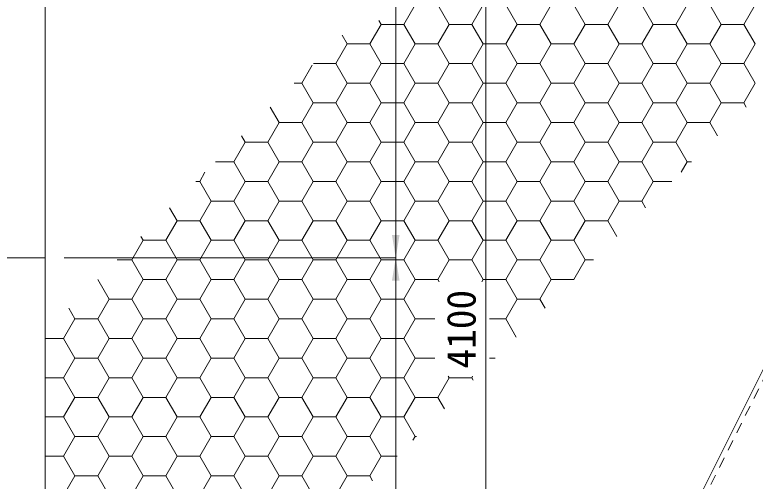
# Model space of a CAD drawing. Units: millimetres at full size, sheet at 1:30; details may follow other scales. Extents: x 47825 to 82541, y -23349 to -5561.
# Drawn here: x 77455 to 79010, y -12797 to -11817 of the extents above; entities that cross this region are included whole.
import ezdxf
from ezdxf.enums import TextEntityAlignment as Align

# ---------------------------------------------------------------- set-up
doc = ezdxf.new("R2010")
doc.units = ezdxf.units.MM
doc.header["$LTSCALE"] = 30
doc.linetypes.add('USER1', pattern=[1.35, 0.75, -0.6])
for name, color, linetype, lineweight in [('ハッチング', 7, 'Continuous', 5), ('寸法線', 7, 'Continuous', 9), ('本体', 2, 'USER1', 13)]:
    doc.layers.add(name, color=color, linetype=linetype, lineweight=lineweight)
doc.styles.add('ＭＳ ゴシック', font='')
doc.styles.get('ＭＳ ゴシック').set_extended_font_data('MS Gothic')

# ---------------------------------------------------------------- blocks, each defined once
blk = doc.blocks.new('filled_arrow')
at = {"color": 0, "linetype": 'Continuous', "lineweight": -2}
blk.add_solid([(7.5, 1.25), (0, 0), (7.5, -1.25)], dxfattribs=at)

msp = doc.modelspace()

# ---------------------------------------------------------------- linework, layer by layer
at = {"layer": 'ハッチング', "lineweight": 20}
msp.add_line((80093.69, -10427.66), (77893.69, -14827.66), dxfattribs=at)
at = {"layer": 'ハッチング'}
for p, q in [((78271.69, -11837.16), (78295.5, -11795.92)), ((78366.94, -11837.16), (78343.12, -11795.92)), ((78414.56, -11837.16), (78438.37, -11795.92)), ((78509.81, -11837.16), (78486, -11795.92)), ((78557.44, -11837.16), (78581.25, -11795.92)), ((78652.69, -11837.16), (78628.87, -11795.92)), ((78700.31, -11837.16), (78724.12, -11795.92)), ((78795.56, -11837.16), (78771.75, -11795.92)), ((78843.19, -11837.16), (78867, -11795.92)), ((78938.44, -11837.16), (78914.62, -11795.92)), ((78986.06, -11837.16), (79009.87, -11795.92)), ((78224.06, -11837.16), (78219.51, -11829.27)), ((78200.25, -11878.4), (78224.06, -11837.16)), ((78224.06, -11837.16), (78271.69, -11837.16)), ((78295.5, -11878.4), (78271.69, -11837.16)), ((78343.12, -11878.4), (78366.94, -11837.16)), ((78366.94, -11837.16), (78414.56, -11837.16)), ((78438.37, -11878.4), (78414.56, -11837.16)), ((78486, -11878.4), (78509.81, -11837.16)), ((78509.81, -11837.16), (78557.44, -11837.16)), ((78581.25, -11878.4), (78557.44, -11837.16)), ((78628.87, -11878.4), (78652.69, -11837.16)), ((78652.69, -11837.16), (78700.31, -11837.16)), ((78724.12, -11878.4), (78700.31, -11837.16)), ((78771.75, -11878.4), (78795.56, -11837.16)), ((78795.56, -11837.16), (78843.19, -11837.16)), ((78867, -11878.4), (78843.19, -11837.16)), ((78914.62, -11878.4), (78938.44, -11837.16)), ((78938.44, -11837.16), (78986.06, -11837.16)), ((79009.87, -11878.4), (78986.06, -11837.16)), ((78152.62, -11878.4), (78142.03, -11860.05)), ((78128.81, -11919.65), (78152.62, -11878.4)), ((78152.62, -11878.4), (78200.25, -11878.4)), ((78224.06, -11919.65), (78200.25, -11878.4)), ((78271.69, -11919.65), (78295.5, -11878.4)), ((78295.5, -11878.4), (78343.12, -11878.4)), ((78366.94, -11919.65), (78343.12, -11878.4)), ((78414.56, -11919.65), (78438.37, -11878.4)), ((78438.38, -11878.4), (78486, -11878.4)), ((78509.81, -11919.65), (78486, -11878.4)), ((78557.44, -11919.65), (78581.25, -11878.4)), ((78581.25, -11878.4), (78628.88, -11878.4)), ((78652.69, -11919.65), (78628.87, -11878.4)), ((78700.31, -11919.65), (78724.12, -11878.4)), ((78724.12, -11878.4), (78771.75, -11878.4)), ((78795.56, -11919.65), (78771.75, -11878.4)), ((78843.19, -11919.65), (78867, -11878.4)), ((78867, -11878.4), (78889.19, -11878.4)), ((78889.19, -11878.4), (78914.62, -11878.4)), ((78938.44, -11919.65), (78914.62, -11878.4)), ((78986.06, -11919.65), (79009.87, -11878.4)), ((78057.37, -11960.89), (78079.49, -11922.58)), ((78082.43, -11919.65), (78128.81, -11919.65)), ((78152.62, -11960.89), (78128.81, -11919.65)), ((78200.25, -11960.89), (78224.06, -11919.65)), ((78224.06, -11919.65), (78271.69, -11919.65)), ((78295.5, -11960.89), (78271.69, -11919.65)), ((78343.12, -11960.89), (78366.94, -11919.65)), ((78366.94, -11919.65), (78414.56, -11919.65)), ((78438.37, -11960.89), (78414.56, -11919.65)), ((78486, -11960.89), (78509.81, -11919.65)), ((78509.81, -11919.65), (78557.44, -11919.65)), ((78581.25, -11960.89), (78557.44, -11919.65)), ((78628.87, -11960.89), (78652.69, -11919.65)), ((78652.69, -11919.65), (78700.31, -11919.65)), ((78724.12, -11960.89), (78700.31, -11919.65)), ((78771.75, -11960.89), (78795.56, -11919.65)), ((78795.56, -11919.65), (78843.19, -11919.65)), ((78867, -11960.89), (78843.19, -11919.65)), ((78914.62, -11960.89), (78938.44, -11919.65)), ((78938.44, -11919.65), (78986.06, -11919.65)), ((79009.87, -11960.89), (78986.06, -11919.65)), ((78041.18, -11960.89), (78057.38, -11960.89)), ((78081.19, -12002.14), (78057.37, -11960.89)), ((78128.81, -12002.14), (78152.62, -11960.89)), ((78152.62, -11960.89), (78200.25, -11960.89)), ((78224.06, -12002.14), (78200.25, -11960.89)), ((78271.69, -12002.14), (78295.5, -11960.89)), ((78295.5, -11960.89), (78343.12, -11960.89)), ((78366.94, -12002.14), (78343.12, -11960.89)), ((78414.56, -12002.14), (78438.37, -11960.89)), ((78438.38, -11960.89), (78486, -11960.89)), ((78509.81, -12002.14), (78486, -11960.89)), ((78557.44, -12002.14), (78581.25, -11960.89)), ((78581.25, -11960.89), (78628.88, -11960.89)), ((78652.69, -12002.14), (78628.87, -11960.89)), ((78700.31, -12002.14), (78724.12, -11960.89)), ((78724.12, -11960.89), (78771.75, -11960.89)), ((78795.56, -12002.14), (78771.75, -11960.89)), ((78843.19, -12002.14), (78867, -11960.89)), ((78867, -11960.89), (78889.19, -11960.89)), ((78889.19, -11960.89), (78914.62, -11960.89)), ((78938.44, -12002.14), (78914.62, -11960.89)), ((78986.06, -12002.14), (79009.87, -11960.89)), ((78057.37, -12043.38), (78081.19, -12002.14)), ((78081.19, -12002.14), (78128.81, -12002.14)), ((78152.62, -12043.38), (78128.81, -12002.14)), ((78200.25, -12043.38), (78224.06, -12002.14)), ((78224.06, -12002.14), (78271.69, -12002.14)), ((78295.5, -12043.38), (78271.69, -12002.14)), ((78343.12, -12043.38), (78366.94, -12002.14)), ((78366.94, -12002.14), (78414.56, -12002.14)), ((78438.37, -12043.38), (78414.56, -12002.14)), ((78486, -12043.38), (78509.81, -12002.14)), ((78509.81, -12002.14), (78557.44, -12002.14)), ((78581.25, -12043.38), (78557.44, -12002.14)), ((78628.87, -12043.38), (78652.69, -12002.14)), ((78652.69, -12002.14), (78700.31, -12002.14)), ((78724.12, -12043.38), (78700.31, -12002.14)), ((78771.75, -12043.38), (78795.56, -12002.14)), ((78795.56, -12002.14), (78843.19, -12002.14)), ((78867, -12043.38), (78843.19, -12002.14)), ((78914.62, -12043.38), (78938.44, -12002.14)), ((78938.44, -12002.14), (78986.06, -12002.14)), ((78991.14, -12010.93), (78986.06, -12002.14)), ((78009.75, -12043.38), (77991.06, -12011.01)), ((77985.94, -12084.63), (78009.75, -12043.38)), ((78009.75, -12043.38), (78057.38, -12043.38)), ((78081.19, -12084.63), (78057.37, -12043.38)), ((78128.81, -12084.63), (78152.62, -12043.38)), ((78152.62, -12043.38), (78200.25, -12043.38)), ((78224.06, -12084.63), (78200.25, -12043.38)), ((78271.69, -12084.63), (78295.5, -12043.38)), ((78295.5, -12043.38), (78343.12, -12043.38)), ((78366.94, -12084.63), (78343.12, -12043.38)), ((78414.56, -12084.63), (78438.37, -12043.38)), ((78438.38, -12043.38), (78486, -12043.38)), ((78509.81, -12084.63), (78486, -12043.38)), ((78557.44, -12084.63), (78581.25, -12043.38)), ((78581.25, -12043.38), (78628.88, -12043.38)), ((78652.69, -12084.63), (78628.87, -12043.38)), ((78700.31, -12084.63), (78724.12, -12043.38)), ((78724.12, -12043.38), (78771.75, -12043.38)), ((78795.56, -12084.63), (78771.75, -12043.38)), ((78843.19, -12084.63), (78867, -12043.38)), ((78867, -12043.38), (78889.19, -12043.38)), ((78889.19, -12043.38), (78914.62, -12043.38)), ((78930.76, -12071.32), (78914.62, -12043.38)), ((77938.31, -12084.63), (77930.68, -12071.4)), ((77914.5, -12125.87), (77938.31, -12084.63)), ((77938.31, -12084.63), (77985.94, -12084.63)), ((78009.75, -12125.87), (77985.94, -12084.63)), ((78057.37, -12125.87), (78081.19, -12084.63)), ((78081.19, -12084.63), (78128.81, -12084.63)), ((78152.62, -12125.87), (78128.81, -12084.63)), ((78200.25, -12125.87), (78224.06, -12084.63)), ((78224.06, -12084.63), (78271.69, -12084.63)), ((78295.5, -12125.87), (78271.69, -12084.63)), ((78343.12, -12125.87), (78366.94, -12084.63)), ((78366.94, -12084.63), (78414.56, -12084.63)), ((78438.37, -12125.87), (78414.56, -12084.63)), ((78486, -12125.87), (78509.81, -12084.63)), ((78509.81, -12084.63), (78557.44, -12084.63)), ((78581.25, -12125.87), (78557.44, -12084.63)), ((78628.87, -12125.87), (78652.69, -12084.63)), ((78652.69, -12084.63), (78700.31, -12084.63)), ((78724.12, -12125.87), (78700.31, -12084.63)), ((78771.75, -12125.87), (78795.56, -12084.63)), ((78795.56, -12084.63), (78843.19, -12084.63)), ((78867, -12125.87), (78843.19, -12084.63)), ((77876.2, -12125.87), (77914.5, -12125.87)), ((77938.31, -12167.12), (77914.5, -12125.87)), ((77985.94, -12167.12), (78009.75, -12125.87)), ((78009.75, -12125.87), (78057.38, -12125.87)), ((78081.19, -12167.12), (78057.37, -12125.87)), ((78128.81, -12167.12), (78152.62, -12125.87)), ((78152.62, -12125.87), (78200.25, -12125.87)), ((78224.06, -12167.12), (78200.25, -12125.87)), ((78271.69, -12167.12), (78295.5, -12125.87)), ((78295.5, -12125.87), (78343.12, -12125.87)), ((78366.94, -12167.12), (78343.12, -12125.87)), ((78414.56, -12167.12), (78438.37, -12125.87)), ((78438.38, -12125.87), (78486, -12125.87)), ((78509.81, -12167.12), (78486, -12125.87)), ((78557.44, -12167.12), (78581.25, -12125.87)), ((78581.25, -12125.87), (78628.88, -12125.87)), ((78652.69, -12167.12), (78628.87, -12125.87)), ((78700.31, -12167.12), (78724.12, -12125.87)), ((78724.12, -12125.87), (78771.75, -12125.87)), ((78795.56, -12167.12), (78771.75, -12125.87)), ((78854.43, -12147.65), (78867, -12125.87)), ((78867, -12125.87), (78876.2, -12125.87)), ((77843.06, -12167.12), (77854.13, -12147.95)), ((77834.96, -12167.12), (77843.06, -12167.12)), ((77866.87, -12208.36), (77843.06, -12167.12)), ((77914.5, -12208.36), (77938.31, -12167.12)), ((77938.31, -12167.12), (77985.94, -12167.12)), ((78009.75, -12208.36), (77985.94, -12167.12)), ((78057.37, -12208.36), (78081.19, -12167.12)), ((78081.19, -12167.12), (78128.81, -12167.12)), ((78152.62, -12208.36), (78128.81, -12167.12)), ((78200.25, -12208.36), (78224.06, -12167.12)), ((78224.06, -12167.12), (78271.69, -12167.12)), ((78295.5, -12208.36), (78271.69, -12167.12)), ((78343.12, -12208.36), (78366.94, -12167.12)), ((78366.94, -12167.12), (78414.56, -12167.12)), ((78438.37, -12208.36), (78414.56, -12167.12)), ((78486, -12208.36), (78509.81, -12167.12)), ((78509.81, -12167.12), (78557.44, -12167.12)), ((78581.25, -12208.36), (78557.44, -12167.12)), ((78628.87, -12208.36), (78652.69, -12167.12)), ((78652.69, -12167.12), (78700.31, -12167.12)), ((78724.12, -12208.36), (78700.31, -12167.12)), ((78771.75, -12208.36), (78795.56, -12167.12)), ((78795.56, -12167.12), (78834.96, -12167.12)), ((77795.44, -12249.6), (77779.71, -12222.37)), ((77843.06, -12249.6), (77866.87, -12208.36)), ((77866.88, -12208.36), (77914.5, -12208.36)), ((77938.31, -12249.6), (77914.5, -12208.36)), ((77985.94, -12249.6), (78009.75, -12208.36)), ((78009.75, -12208.36), (78057.38, -12208.36)), ((78081.19, -12249.6), (78057.37, -12208.36)), ((78128.81, -12249.6), (78152.62, -12208.36)), ((78152.62, -12208.36), (78200.25, -12208.36)), ((78224.06, -12249.6), (78200.25, -12208.36)), ((78271.69, -12249.6), (78295.5, -12208.36)), ((78295.5, -12208.36), (78343.12, -12208.36)), ((78366.94, -12249.6), (78343.12, -12208.36)), ((78414.56, -12249.6), (78438.37, -12208.36)), ((78438.38, -12208.36), (78486, -12208.36)), ((78509.81, -12249.6), (78486, -12208.36)), ((78557.44, -12249.6), (78581.25, -12208.36)), ((78581.25, -12208.36), (78628.88, -12208.36)), ((78652.69, -12249.6), (78628.87, -12208.36)), ((78700.31, -12249.6), (78724.12, -12208.36)), ((78724.12, -12208.36), (78771.75, -12208.36)), ((78779.79, -12222.29), (78771.75, -12208.36)), ((77771.62, -12290.85), (77795.44, -12249.6)), ((77795.44, -12249.6), (77843.06, -12249.6)), ((77866.87, -12290.85), (77843.06, -12249.6)), ((77914.5, -12290.85), (77938.31, -12249.6)), ((77938.31, -12249.6), (77985.94, -12249.6)), ((78009.75, -12290.85), (77985.94, -12249.6)), ((78057.37, -12290.85), (78081.19, -12249.6)), ((78081.19, -12249.6), (78128.81, -12249.6)), ((78152.62, -12290.85), (78128.81, -12249.6)), ((78200.25, -12290.85), (78224.06, -12249.6)), ((78224.06, -12249.6), (78271.69, -12249.6)), ((78295.5, -12290.85), (78271.69, -12249.6)), ((78343.12, -12290.85), (78366.94, -12249.6)), ((78366.94, -12249.6), (78414.56, -12249.6)), ((78438.37, -12290.85), (78414.56, -12249.6)), ((78486, -12290.85), (78509.81, -12249.6)), ((78509.81, -12249.6), (78557.44, -12249.6)), ((78581.25, -12290.85), (78557.44, -12249.6)), ((78628.87, -12290.85), (78652.69, -12249.6)), ((78652.69, -12249.6), (78700.31, -12249.6)), ((78719.4, -12282.67), (78700.31, -12249.6)), ((77724, -12290.85), (77719.32, -12282.75)), ((77700.19, -12332.09), (77724, -12290.85)), ((77724, -12290.85), (77771.62, -12290.85)), ((77795.44, -12332.09), (77771.62, -12290.85)), ((77843.06, -12332.09), (77866.87, -12290.85)), ((77866.88, -12290.85), (77914.5, -12290.85)), ((77938.31, -12332.09), (77914.5, -12290.85)), ((77985.94, -12332.09), (78009.75, -12290.85)), ((78009.75, -12290.85), (78057.38, -12290.85)), ((78081.19, -12332.09), (78057.37, -12290.85)), ((78128.81, -12332.09), (78152.62, -12290.85)), ((78152.62, -12290.85), (78200.25, -12290.85)), ((78224.06, -12332.09), (78200.25, -12290.85)), ((78271.69, -12332.09), (78295.5, -12290.85)), ((78295.5, -12290.85), (78343.12, -12290.85)), ((78366.94, -12332.09), (78343.12, -12290.85)), ((78414.56, -12332.09), (78438.37, -12290.85)), ((78438.38, -12290.85), (78486, -12290.85)), ((78509.81, -12332.09), (78486, -12290.85)), ((78557.44, -12332.09), (78581.25, -12290.85)), ((78581.25, -12290.85), (78628.88, -12290.85)), ((78652.69, -12332.09), (78628.87, -12290.85)), ((77669.98, -12332.09), (77700.19, -12332.09)), ((77724, -12373.34), (77700.19, -12332.09)), ((77771.62, -12373.34), (77795.44, -12332.09)), ((77795.44, -12332.09), (77843.06, -12332.09)), ((77866.87, -12373.34), (77843.06, -12332.09)), ((77914.5, -12373.34), (77938.31, -12332.09)), ((77938.31, -12332.09), (77985.94, -12332.09)), ((78009.75, -12373.34), (77985.94, -12332.09)), ((78057.37, -12373.34), (78081.19, -12332.09)), ((78081.19, -12332.09), (78128.81, -12332.09)), ((78152.62, -12373.34), (78128.81, -12332.09)), ((78200.25, -12373.34), (78224.06, -12332.09)), ((78224.06, -12332.09), (78271.69, -12332.09)), ((78295.5, -12373.34), (78271.69, -12332.09)), ((78343.12, -12373.34), (78366.94, -12332.09)), ((78366.94, -12332.09), (78414.56, -12332.09)), ((78438.37, -12373.34), (78414.56, -12332.09)), ((78486, -12373.34), (78509.81, -12332.09)), ((78509.81, -12332.09), (78557.44, -12332.09)), ((78581.25, -12373.34), (78557.44, -12332.09)), ((78629.06, -12373.01), (78652.69, -12332.09)), ((78652.69, -12332.09), (78669.98, -12332.09)), ((77628.74, -12373.34), (77628.75, -12373.34)), ((77628.75, -12373.34), (77628.77, -12373.31)), ((77652.56, -12414.58), (77628.75, -12373.34)), ((77700.19, -12414.58), (77724, -12373.34)), ((77724, -12373.34), (77771.62, -12373.34)), ((77795.44, -12414.58), (77771.62, -12373.34)), ((77843.06, -12414.58), (77866.87, -12373.34)), ((77866.88, -12373.34), (77914.5, -12373.34)), ((77938.31, -12414.58), (77914.5, -12373.34)), ((77985.94, -12414.58), (78009.75, -12373.34)), ((78009.75, -12373.34), (78057.38, -12373.34)), ((78081.19, -12414.58), (78057.37, -12373.34)), ((78128.81, -12414.58), (78152.62, -12373.34)), ((78152.62, -12373.34), (78200.25, -12373.34)), ((78224.06, -12414.58), (78200.25, -12373.34)), ((78271.69, -12414.58), (78295.5, -12373.34)), ((78295.5, -12373.34), (78343.12, -12373.34)), ((78345.91, -12378.17), (78343.12, -12373.34)), ((78435.58, -12378.17), (78438.37, -12373.34)), ((78438.38, -12373.34), (78486, -12373.34)), ((78509.81, -12414.58), (78486, -12373.34)), ((78557.44, -12414.58), (78581.25, -12373.34)), ((78581.25, -12373.34), (78628.74, -12373.34)), ((77628.75, -12455.83), (77652.56, -12414.58)), ((77652.56, -12414.58), (77700.19, -12414.58)), ((77724, -12455.83), (77700.19, -12414.58)), ((77771.62, -12455.83), (77795.44, -12414.58)), ((77795.44, -12414.58), (77843.06, -12414.58)), ((77866.87, -12455.83), (77843.06, -12414.58)), ((77914.5, -12455.83), (77938.31, -12414.58)), ((77938.31, -12414.58), (77985.94, -12414.58)), ((78009.75, -12455.83), (77985.94, -12414.58)), ((78057.37, -12455.83), (78081.19, -12414.58)), ((78081.19, -12414.58), (78128.81, -12414.58)), ((78152.62, -12455.83), (78128.81, -12414.58)), ((78200.25, -12455.83), (78224.06, -12414.58)), ((78224.06, -12414.58), (78271.69, -12414.58)), ((78295.5, -12455.83), (78271.69, -12414.58)), ((78486, -12455.83), (78509.81, -12414.58)), ((78509.81, -12414.58), (78557.44, -12414.58)), ((78568.44, -12433.64), (78557.44, -12414.58)), ((77581.12, -12455.83), (77568.36, -12433.72)), ((77557.31, -12497.07), (77581.12, -12455.83)), ((77581.12, -12455.83), (77628.75, -12455.83)), ((77652.56, -12497.07), (77628.75, -12455.83)), ((77700.19, -12497.07), (77724, -12455.83)), ((77724, -12455.83), (77771.62, -12455.83)), ((77795.44, -12497.07), (77771.62, -12455.83)), ((77843.06, -12497.07), (77866.87, -12455.83)), ((77866.88, -12455.83), (77914.5, -12455.83)), ((77938.31, -12497.07), (77914.5, -12455.83)), ((77985.94, -12497.07), (78009.75, -12455.83)), ((78009.75, -12455.83), (78057.38, -12455.83)), ((78081.19, -12497.07), (78057.37, -12455.83)), ((78128.81, -12497.07), (78152.62, -12455.83)), ((78152.62, -12455.83), (78200.25, -12455.83)), ((78224.06, -12497.07), (78200.25, -12455.83)), ((78271.69, -12497.07), (78295.5, -12455.83)), ((78295.5, -12455.83), (78336.89, -12455.83)), ((78452.06, -12455.83), (78486, -12455.83)), ((78508.05, -12494.02), (78486, -12455.83)), ((77518.69, -12497.07), (77557.31, -12497.07)), ((77581.12, -12538.32), (77557.31, -12497.07)), ((77628.75, -12538.32), (77652.56, -12497.07)), ((77652.56, -12497.07), (77700.19, -12497.07)), ((77724, -12538.32), (77700.19, -12497.07)), ((77771.62, -12538.32), (77795.44, -12497.07)), ((77795.44, -12497.07), (77843.06, -12497.07)), ((77866.87, -12538.32), (77843.06, -12497.07)), ((77914.5, -12538.32), (77938.31, -12497.07)), ((77938.31, -12497.07), (77985.94, -12497.07)), ((78009.75, -12538.32), (77985.94, -12497.07)), ((78057.37, -12538.32), (78081.19, -12497.07)), ((78081.19, -12497.07), (78128.81, -12497.07)), ((78152.62, -12538.32), (78128.81, -12497.07)), ((78200.25, -12538.32), (78224.06, -12497.07)), ((78224.06, -12497.07), (78271.69, -12497.07)), ((78295.5, -12538.32), (78271.69, -12497.07)), ((77557.31, -12579.56), (77581.12, -12538.32)), ((77581.12, -12538.32), (77628.75, -12538.32)), ((77652.56, -12579.56), (77628.75, -12538.32)), ((77700.19, -12579.56), (77724, -12538.32)), ((77724, -12538.32), (77771.62, -12538.32)), ((77795.44, -12579.56), (77771.62, -12538.32)), ((77843.06, -12579.56), (77866.87, -12538.32)), ((77866.88, -12538.32), (77914.5, -12538.32)), ((77938.31, -12579.56), (77914.5, -12538.32)), ((77985.94, -12579.56), (78009.75, -12538.32)), ((78009.75, -12538.32), (78057.38, -12538.32)), ((78081.19, -12579.56), (78057.37, -12538.32)), ((78128.81, -12579.56), (78152.62, -12538.32)), ((78152.62, -12538.32), (78200.25, -12538.32)), ((78224.06, -12579.56), (78200.25, -12538.32)), ((78271.69, -12579.56), (78295.5, -12538.32)), ((78295.5, -12538.32), (78336.89, -12538.32)), ((78452.06, -12538.32), (78463.76, -12538.32)), ((77518.69, -12579.56), (77557.31, -12579.56)), ((77581.12, -12620.8), (77557.31, -12579.56)), ((77628.75, -12620.8), (77652.56, -12579.56)), ((77652.56, -12579.56), (77700.19, -12579.56)), ((77724, -12620.8), (77700.19, -12579.56)), ((77771.62, -12620.8), (77795.44, -12579.56)), ((77795.44, -12579.56), (77843.06, -12579.56)), ((77866.87, -12620.8), (77843.06, -12579.56)), ((77914.5, -12620.8), (77938.31, -12579.56)), ((77938.31, -12579.56), (77985.94, -12579.56)), ((78009.75, -12620.8), (77985.94, -12579.56)), ((78057.37, -12620.8), (78081.19, -12579.56)), ((78081.19, -12579.56), (78128.81, -12579.56)), ((78152.62, -12620.8), (78128.81, -12579.56)), ((78200.25, -12620.8), (78224.06, -12579.56)), ((78224.06, -12579.56), (78271.69, -12579.56)), ((78295.5, -12620.8), (78271.69, -12579.56)), ((78343.12, -12620.8), (78366.94, -12579.56)), ((78366.94, -12579.56), (78365.17, -12576.51)), ((78366.94, -12579.56), (78414.56, -12579.56)), ((78414.56, -12579.56), (78416.33, -12576.51)), ((78417.47, -12584.6), (78414.56, -12579.56)), ((77557.31, -12662.05), (77581.12, -12620.8)), ((77581.12, -12620.8), (77628.75, -12620.8)), ((77652.56, -12662.05), (77628.75, -12620.8)), ((77700.19, -12662.05), (77724, -12620.8)), ((77724, -12620.8), (77771.62, -12620.8)), ((77795.44, -12662.05), (77771.62, -12620.8)), ((77843.06, -12662.05), (77866.87, -12620.8)), ((77866.88, -12620.8), (77914.5, -12620.8)), ((77938.31, -12662.05), (77914.5, -12620.8)), ((77985.94, -12662.05), (78009.75, -12620.8)), ((78009.75, -12620.8), (78057.38, -12620.8)), ((78081.19, -12662.05), (78057.37, -12620.8)), ((78128.81, -12662.05), (78152.62, -12620.8)), ((78152.62, -12620.8), (78200.25, -12620.8)), ((78224.06, -12662.05), (78200.25, -12620.8)), ((78271.69, -12662.05), (78295.5, -12620.8)), ((78295.5, -12620.8), (78343.12, -12620.8)), ((78357.09, -12644.99), (78343.12, -12620.8)), ((77518.69, -12662.05), (77557.31, -12662.05)), ((77581.12, -12703.29), (77557.31, -12662.05)), ((77628.75, -12703.29), (77652.56, -12662.05)), ((77652.56, -12662.05), (77700.19, -12662.05)), ((77724, -12703.29), (77700.19, -12662.05)), ((77771.62, -12703.29), (77795.44, -12662.05)), ((77795.44, -12662.05), (77843.06, -12662.05)), ((77866.87, -12703.29), (77843.06, -12662.05)), ((77914.5, -12703.29), (77938.31, -12662.05)), ((77938.31, -12662.05), (77985.94, -12662.05)), ((78009.75, -12703.29), (77985.94, -12662.05)), ((78057.37, -12703.29), (78081.19, -12662.05)), ((78081.19, -12662.05), (78128.81, -12662.05)), ((78152.62, -12703.29), (78128.81, -12662.05)), ((78200.25, -12703.29), (78224.06, -12662.05)), ((78224.06, -12662.05), (78271.69, -12662.05)), ((78295.5, -12703.29), (78271.69, -12662.05)), ((77557.31, -12744.54), (77581.12, -12703.29)), ((77581.12, -12703.29), (77628.75, -12703.29)), ((77652.56, -12744.54), (77628.75, -12703.29)), ((77700.19, -12744.54), (77724, -12703.29)), ((77724, -12703.29), (77771.62, -12703.29)), ((77795.44, -12744.54), (77771.62, -12703.29)), ((77843.06, -12744.54), (77866.87, -12703.29)), ((77866.88, -12703.29), (77914.5, -12703.29)), ((77938.31, -12744.54), (77914.5, -12703.29)), ((77985.94, -12744.54), (78009.75, -12703.29)), ((78009.75, -12703.29), (78057.38, -12703.29)), ((78081.19, -12744.54), (78057.37, -12703.29)), ((78128.81, -12744.54), (78152.62, -12703.29)), ((78152.62, -12703.29), (78200.25, -12703.29)), ((78224.06, -12744.54), (78200.25, -12703.29)), ((78291.02, -12711.06), (78295.5, -12703.29)), ((78295.5, -12703.29), (78298.78, -12703.29)), ((77518.69, -12744.54), (77557.31, -12744.54)), ((77581.12, -12785.78), (77557.31, -12744.54)), ((77628.75, -12785.78), (77652.56, -12744.54)), ((77652.56, -12744.54), (77700.19, -12744.54)), ((77724, -12785.78), (77700.19, -12744.54)), ((77771.62, -12785.78), (77795.44, -12744.54)), ((77795.44, -12744.54), (77843.06, -12744.54)), ((77866.87, -12785.78), (77843.06, -12744.54)), ((77914.5, -12785.78), (77938.31, -12744.54)), ((77938.31, -12744.54), (77985.94, -12744.54)), ((78009.75, -12785.78), (77985.94, -12744.54)), ((78057.37, -12785.78), (78081.19, -12744.54)), ((78081.19, -12744.54), (78128.81, -12744.54)), ((78152.62, -12785.78), (78128.81, -12744.54)), ((78200.25, -12785.78), (78224.06, -12744.54)), ((78224.06, -12744.54), (78257.54, -12744.54)), ((77557.31, -12827.03), (77581.12, -12785.78)), ((77581.12, -12785.78), (77628.75, -12785.78)), ((77652.56, -12827.03), (77628.75, -12785.78)), ((77700.19, -12827.03), (77724, -12785.78)), ((77724, -12785.78), (77771.62, -12785.78)), ((77795.44, -12827.03), (77771.62, -12785.78)), ((77843.06, -12827.03), (77866.87, -12785.78)), ((77866.88, -12785.78), (77914.5, -12785.78)), ((77938.31, -12827.03), (77914.5, -12785.78)), ((77985.94, -12827.03), (78009.75, -12785.78)), ((78009.75, -12785.78), (78057.38, -12785.78)), ((78081.19, -12827.03), (78057.37, -12785.78)), ((78128.81, -12827.03), (78152.62, -12785.78)), ((78152.62, -12785.78), (78200.25, -12785.78)), ((78206.12, -12795.95), (78200.25, -12785.78))]:
    msp.add_line(p, q, dxfattribs=at)
at = {"layer": 'ハッチング', "linetype": 'USER1', "lineweight": 9}
msp.add_lwpolyline([(77518.69, -11117.66), (79759.87, -11117.66), (77899.87, -14837.66), (75737.51, -14837.66), (73877.5, -11117.66), (76118.69, -11117.66)], dxfattribs=at)
at = {"layer": '寸法線'}
for p, q in [((78444.36, -10427.66), (78444.36, -14527.66)), ((78254.9, -11127.66), (78254.9, -12327.66)), ((77558.69, -12327.66), (78254.9, -12327.66)), ((77558.69, -12327.66), (78254.9, -12327.66)), ((78254.9, -12327.66), (78254.9, -13527.66))]:
    msp.add_line(p, q, dxfattribs=at)
at = {"layer": '本体', "linetype": 'Continuous'}
for p, q in [((77518.69, -11127.66), (77518.69, -12327.66)), ((76118.69, -12327.66), (77518.69, -12327.66)), ((77438.69, -12327.66), (77518.69, -12327.66)), ((77518.69, -12327.66), (77518.69, -13527.66))]:
    msp.add_line(p, q, dxfattribs=at)

# ---------------------------------------------------------------- block references
at = {"layer": '寸法線', "xscale": 6.4, "yscale": 6.4}
for rotation in [90, 270]:
    msp.add_blockref('filled_arrow', (78254.9, -12327.66), dxfattribs=dict(at, rotation=rotation))

# ---------------------------------------------------------------- texts
at = {"layer": '寸法線', "style": 'ＭＳ ゴシック'}
msp.add_text('4100', height=60.76, rotation=90, dxfattribs=at).set_placement((78392.36, -12477.66), align=Align.MIDDLE_CENTER)

doc.saveas('drawing.dxf')
